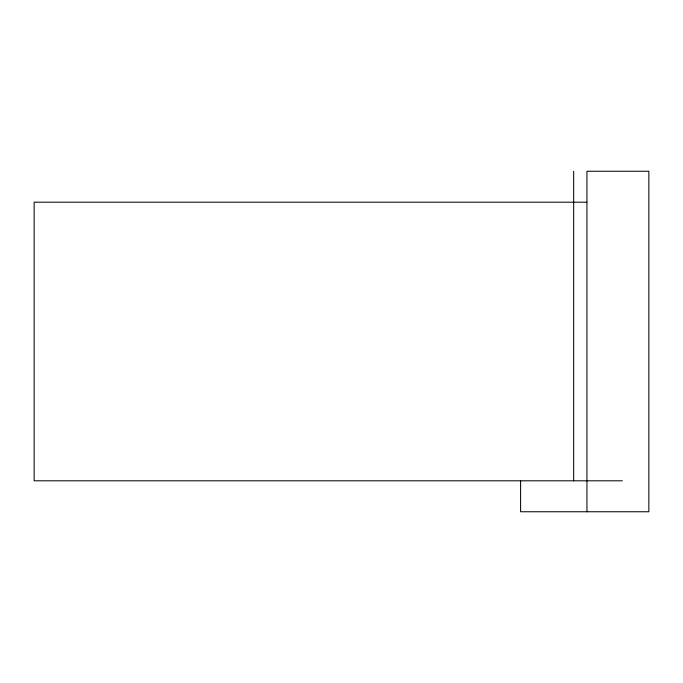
<?xml version="1.0" encoding="UTF-8"?>
<svg xmlns="http://www.w3.org/2000/svg" width="683" height="683" viewBox="0 0 683 683"><rect width="100%" height="100%" fill="white"/><g stroke="black" fill="none" stroke-linecap="round" stroke-linejoin="round"><path stroke-width="1.02" d="M586.936 202.194L34.15 202.194L34.15 480.806L622.315 480.806M586.936 511.755L586.936 171.245L648.85 171.245L648.85 511.755L520.6 511.755L520.6 480.806M573.669 171.245L573.669 480.806"/></g></svg>
